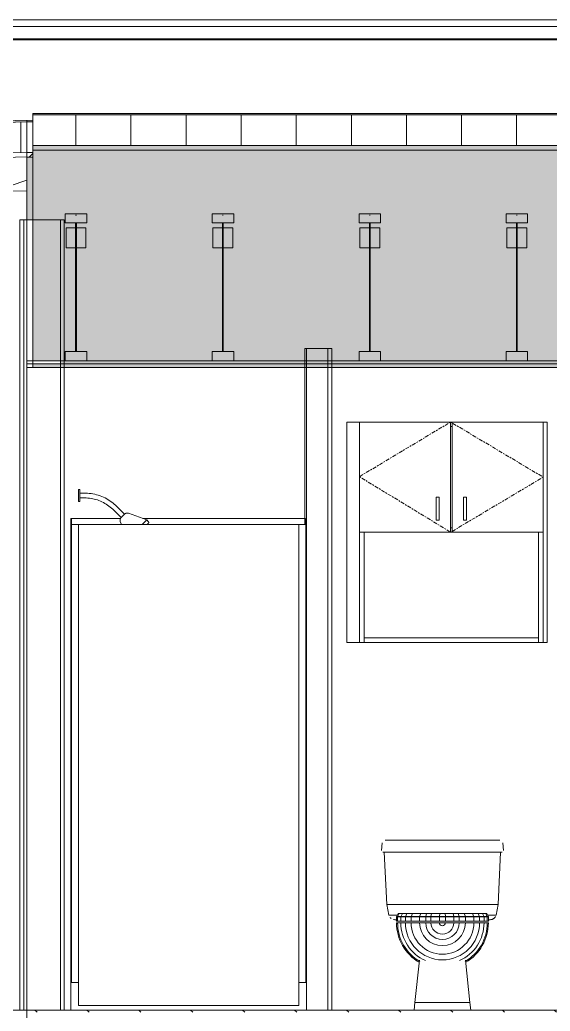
# Model space of a CAD drawing. Header units: inches. Extents: x -4168 to 1483, y -300 to 637.
# Drawn here: x -3409.8 to -3323.2, y 267.8 to 429.7 of the extents above; entities that cross this region are included whole.
import ezdxf

# ---------------------------------------------------------------- set-up
doc = ezdxf.new("R2010")
doc.units = ezdxf.units.IN
doc.header["$MEASUREMENT"] = 0
doc.linetypes.add('Center', pattern=[1.25, 0.25, -0.1875, 0.625, -0.1875])
doc.linetypes.add('Grid Line 1_2_', pattern=[0.875, 0.5, -0.125, 0.125, -0.125])
for name, color, linetype, lineweight in [('0-1', 7, 'Continuous', 5), ('0-2', 9, 'Continuous', 9), ('0-3', 55, 'Continuous', 9), ('A-FLOR-2', 8, 'Continuous', 5), ('A-FLOR-7', 192, 'Continuous', 9), ('A-FLOR-LEVL-1', 51, 'Grid Line 1_2_', 9), ('A-FLOR-MCUT-2', 51, 'Continuous', 9), ('A-FLOR-PATT-1', 45, 'Continuous', 9), ('A-ROOF-1', 252, 'Continuous', 13), ('A-ROOF-2', 251, 'Continuous', 5), ('A-ROOF-3', 132, 'Continuous', 9), ('A-ROOF-PATT-1', 45, 'Continuous', 9), ('A-WALL-1', 253, 'Continuous', 9), ('A-WALL-2', 53, 'Continuous', 13), ('A-WALL-3', 9, 'Continuous', 9), ('A-WALL-4', 250, 'Continuous', 13), ('A-WALL-6', 55, 'Continuous', 9), ('I-WALL-3', 7, 'Continuous', 9), ('P-SANR-FIXT-1', 9, 'Continuous', 9), ('Q-CASE-1', 253, 'Continuous', 9), ('Q-CASE-2', 9, 'Continuous', 9), ('Q-CASE-3', 253, 'Center', 9), ('S-BEAM-2', 7, 'Continuous', 9), ('S-BEAM-4', 55, 'Continuous', 9)]:
    doc.layers.add(name, color=color, linetype=linetype, lineweight=lineweight)
pattern_1 = [(0, (-3769.654, 146.633), (0, 9), []), (90, (-3769.654, 146.633), (-9, 6e-16), [])]
pattern_2 = [(0, (-3769.654, 146.633), (0, 4.798), []), (315, (-3769.654, 146.633), (4.7984266, 0), [6.786, -6.786]), (45, (-3769.654, 146.633), (4.7984266, 0), [6.786, -6.786])]
pattern_3 = [(161.57, (-3769.174, 147.113), (-3.8399538, -1.54e-05), [0, -27.322, 3.034, 0]), (18.43, (-3770.134, 147.113), (-3.8399538, 1.54e-05), [0, -27.322, 3.034, 0]), (108.43, (-3769.174, 147.113), (1.919622, -9.6005246), [9.106, -21.25]), (71.57, (-3770.134, 147.113), (1.919622, 9.6005246), [9.106, -21.25])]

# ---------------------------------------------------------------- blocks, each defined once
blk = doc.blocks.new('Toilet-Domestic-3D - Toilet-Domestic-3D-V27-BUILDING SECTION - NORTH_SOUTH THRU PARKING RAMP - LOOKING WEST')
at = {"layer": 'P-SANR-FIXT-1'}
for p, q in [((-2861.03, 295.29), (-2861.14, 294.02)), ((-2860.17, 295.75), (-2859.66, 295.75)), ((-2860.17, 295.75), (-2859.66, 295.75)), ((-2858.62, 295.75), (-2857.91, 295.75)), ((-2858.62, 295.75), (-2857.91, 295.75)), ((-2844.92, 295.75), (-2857.42, 295.75)), ((-2844.92, 295.75), (-2842.67, 295.75)), ((-2844.92, 295.75), (-2842.67, 295.75)), ((-2841.19, 294.02), (-2841.3, 295.29)), ((-2860.67, 293.75), (-2860.28, 285.25)), ((-2857.42, 293.75), (-2844.92, 293.75)), ((-2842.05, 285.25), (-2841.67, 293.75)), ((-2860.28, 285.25), (-2859.92, 283.49)), ((-2860.28, 285.25), (-2857.42, 285.25)), ((-2857.42, 285.25), (-2844.92, 285.25)), ((-2844.92, 285.25), (-2842.05, 285.25)), ((-2842.41, 283.49), (-2842.05, 285.25)), ((-2859.92, 283.49), (-2858.56, 283.49)), ((-2858.42, 283.75), (-2858.67, 283.24)), ((-2858.67, 283.25), (-2858.49, 283.25)), ((-2858.67, 283.25), (-2858.67, 282.5)), ((-2858.49, 283.24), (-2858.67, 283.24)), ((-2858.25, 283.75), (-2858.49, 283.24)), ((-2858.49, 283.25), (-2857.96, 283.25)), ((-2858.49, 283.25), (-2858.49, 282.5)), ((-2857.96, 283.24), (-2858.49, 283.24)), ((-2858.42, 283.75), (-2858.25, 283.75)), ((-2858.25, 283.75), (-2857.72, 283.75)), ((-2857.72, 283.75), (-2857.96, 283.24)), ((-2857.23, 283.24), (-2857.96, 283.24)), ((-2857.96, 283.24), (-2857.96, 282.5)), ((-2857.95, 283.25), (-2857.23, 283.25)), ((-2857.72, 283.75), (-2857, 283.75)), ((-2857, 283.75), (-2857.23, 283.24)), ((-2857.23, 283.25), (-2856.29, 283.25)), ((-2857.23, 283.25), (-2857.23, 282.5)), ((-2856.29, 283.24), (-2857.23, 283.24)), ((-2857, 283.75), (-2856.08, 283.75)), ((-2856.08, 283.75), (-2856.29, 283.24)), ((-2856.29, 283.25), (-2854.91, 283.25)), ((-2854.91, 283.24), (-2856.29, 283.24)), ((-2856.29, 283.24), (-2856.29, 282.5)), ((-2856.08, 283.75), (-2854.71, 283.75)), ((-2854.71, 283.75), (-2854.91, 283.25)), ((-2854.91, 283.25), (-2853.91, 283.25)), ((-2854.91, 283.25), (-2854.91, 282.5)), ((-2853.91, 283.24), (-2854.91, 283.24)), ((-2854.71, 283.75), (-2853.75, 283.75)), ((-2853.75, 283.75), (-2853.91, 283.25)), ((-2853.91, 283.25), (-2853.04, 283.25)), ((-2853.91, 283.25), (-2853.91, 282.5)), ((-2853.04, 283.24), (-2853.91, 283.24)), ((-2853.75, 283.75), (-2852.94, 283.75)), ((-2852.94, 283.75), (-2853.04, 283.25)), ((-2853.04, 283.25), (-2851.67, 283.25)), ((-2853.04, 283.25), (-2853.04, 282.5)), ((-2851.67, 283.24), (-2853.04, 283.24)), ((-2852.94, 283.75), (-2851.62, 283.75)), ((-2851.62, 283.75), (-2851.67, 283.25)), ((-2851.67, 283.25), (-2850.67, 283.25)), ((-2850.67, 283.24), (-2851.67, 283.24)), ((-2851.67, 283.24), (-2851.67, 282.5)), ((-2851.62, 283.75), (-2850.71, 283.75)), ((-2850.71, 283.75), (-2849.4, 283.75)), ((-2850.71, 283.75), (-2850.67, 283.25)), ((-2850.67, 283.25), (-2849.29, 283.25)), ((-2850.67, 283.25), (-2850.67, 282.5)), ((-2849.29, 283.24), (-2850.67, 283.24)), ((-2849.4, 283.75), (-2848.58, 283.75)), ((-2849.4, 283.75), (-2849.29, 283.25)), ((-2849.29, 283.25), (-2848.43, 283.25)), ((-2848.43, 283.24), (-2849.29, 283.24)), ((-2849.29, 283.24), (-2849.29, 282.5)), ((-2848.58, 283.75), (-2847.62, 283.75)), ((-2848.58, 283.75), (-2848.43, 283.25)), ((-2848.43, 283.25), (-2847.43, 283.25)), ((-2848.43, 283.25), (-2848.43, 282.5)), ((-2847.43, 283.24), (-2848.43, 283.24)), ((-2847.62, 283.75), (-2846.26, 283.75)), ((-2847.62, 283.75), (-2847.43, 283.25)), ((-2847.43, 283.25), (-2846.04, 283.25)), ((-2846.04, 283.24), (-2847.43, 283.24)), ((-2847.43, 283.24), (-2847.43, 282.5)), ((-2846.26, 283.75), (-2845.34, 283.75)), ((-2846.26, 283.75), (-2846.04, 283.24)), ((-2846.04, 283.25), (-2845.11, 283.25)), ((-2845.11, 283.24), (-2846.04, 283.24)), ((-2846.04, 283.24), (-2846.04, 282.5)), ((-2845.34, 283.75), (-2844.62, 283.75)), ((-2845.34, 283.75), (-2845.11, 283.24)), ((-2845.11, 283.25), (-2844.38, 283.25)), ((-2845.11, 283.25), (-2845.11, 282.5)), ((-2844.38, 283.24), (-2845.11, 283.24)), ((-2844.62, 283.75), (-2844.09, 283.75)), ((-2844.62, 283.75), (-2844.38, 283.24)), ((-2844.38, 283.25), (-2843.84, 283.25)), ((-2844.38, 283.25), (-2844.38, 282.5)), ((-2843.84, 283.24), (-2844.38, 283.24)), ((-2844.09, 283.75), (-2843.92, 283.75)), ((-2844.09, 283.75), (-2843.84, 283.24)), ((-2843.92, 283.75), (-2843.67, 283.24)), ((-2843.84, 283.25), (-2843.67, 283.25)), ((-2843.67, 283.24), (-2843.84, 283.24)), ((-2843.84, 283.24), (-2843.84, 282.5)), ((-2843.77, 283.49), (-2842.41, 283.49)), ((-2843.67, 283.25), (-2843.67, 282.5)), ((-2858.49, 282.5), (-2858.67, 282.5)), ((-2858.67, 282.25), (-2858.49, 282.25)), ((-2857.96, 282.5), (-2858.49, 282.5)), ((-2858.49, 282.25), (-2857.96, 282.25)), ((-2857.23, 282.5), (-2857.96, 282.5)), ((-2857.96, 282.25), (-2857.23, 282.25)), ((-2856.29, 282.5), (-2857.23, 282.5)), ((-2857.23, 282.25), (-2856.29, 282.25)), ((-2854.91, 282.5), (-2856.29, 282.5)), ((-2856.29, 282.25), (-2854.91, 282.25)), ((-2853.91, 282.5), (-2854.91, 282.5)), ((-2854.91, 282.25), (-2853.91, 282.25)), ((-2853.04, 282.5), (-2853.91, 282.5)), ((-2853.91, 282.25), (-2853.04, 282.25)), ((-2851.67, 282.5), (-2853.04, 282.5)), ((-2853.04, 282.25), (-2851.67, 282.25)), ((-2850.67, 282.5), (-2851.67, 282.5)), ((-2851.67, 282.25), (-2851.17, 282.25)), ((-2851.17, 282.25), (-2850.67, 282.25)), ((-2849.29, 282.5), (-2850.67, 282.5)), ((-2850.67, 282.25), (-2849.29, 282.25)), ((-2848.43, 282.5), (-2849.29, 282.5)), ((-2849.29, 282.25), (-2848.43, 282.25)), ((-2847.43, 282.5), (-2848.43, 282.5)), ((-2848.43, 282.25), (-2847.43, 282.25)), ((-2846.04, 282.5), (-2847.43, 282.5)), ((-2847.43, 282.25), (-2846.04, 282.25)), ((-2845.11, 282.5), (-2846.04, 282.5)), ((-2846.04, 282.25), (-2845.11, 282.25)), ((-2844.38, 282.5), (-2845.11, 282.5)), ((-2845.11, 282.25), (-2844.38, 282.25)), ((-2843.84, 282.5), (-2844.38, 282.5)), ((-2844.38, 282.25), (-2843.84, 282.25)), ((-2843.67, 282.5), (-2843.84, 282.5)), ((-2843.84, 282.25), (-2843.67, 282.25)), ((-2854.92, 276.12), (-2855.67, 269.25)), ((-2846.67, 269.25), (-2847.42, 276.12)), ((-2855.67, 269.25), (-2855.8, 268)), ((-2855.45, 269.25), (-2855.67, 269.25)), ((-2855.67, 269.25), (-2855.45, 269.25)), ((-2854.81, 269.25), (-2855.45, 269.25)), ((-2855.45, 269.25), (-2851.17, 269.25)), ((-2853.81, 269.25), (-2854.81, 269.25)), ((-2852.56, 269.25), (-2853.81, 269.25)), ((-2851.17, 269.25), (-2852.56, 269.25)), ((-2849.78, 269.25), (-2851.17, 269.25)), ((-2851.17, 269.25), (-2849.78, 269.25)), ((-2848.52, 269.25), (-2849.78, 269.25)), ((-2849.78, 269.25), (-2848.52, 269.25)), ((-2847.53, 269.25), (-2848.52, 269.25)), ((-2848.52, 269.25), (-2847.53, 269.25)), ((-2846.89, 269.25), (-2847.53, 269.25)), ((-2847.53, 269.25), (-2846.89, 269.25)), ((-2846.67, 269.25), (-2846.89, 269.25)), ((-2846.89, 269.25), (-2846.67, 269.25)), ((-2846.53, 268), (-2846.67, 269.25))]:
    blk.add_line(p, q, dxfattribs=at)
at = {"layer": 'P-SANR-FIXT-1', "flags": 128}
for points in [[(-2857.42, 295.75), (-2857.54, 295.75), (-2857.67, 295.75), (-2857.79, 295.75), (-2857.91, 295.75), (-2858.04, 295.75), (-2858.16, 295.75), (-2858.28, 295.75), (-2858.4, 295.75), (-2858.52, 295.75), (-2858.63, 295.75), (-2858.75, 295.75), (-2858.86, 295.75), (-2858.97, 295.75), (-2859.07, 295.75), (-2859.18, 295.75), (-2859.28, 295.75), (-2859.38, 295.75), (-2859.47, 295.75), (-2859.56, 295.75), (-2859.65, 295.75), (-2859.74, 295.75), (-2859.82, 295.75), (-2859.9, 295.75), (-2859.97, 295.75), (-2860.04, 295.75), (-2860.11, 295.75), (-2860.17, 295.75), (-2860.22, 295.75), (-2860.28, 295.75), (-2860.32, 295.75), (-2860.37, 295.75), (-2860.4, 295.75), (-2860.44, 295.75), (-2860.47, 295.75), (-2860.49, 295.75), (-2860.51, 295.75), (-2860.52, 295.75), (-2860.53, 295.75), (-2860.53, 295.75), (-2860.53, 295.75)], [(-2841.8, 295.75), (-2841.8, 295.75), (-2841.81, 295.75), (-2841.82, 295.75), (-2841.84, 295.75), (-2841.86, 295.75), (-2841.89, 295.75), (-2841.92, 295.75), (-2841.96, 295.75), (-2842, 295.75), (-2842.05, 295.75), (-2842.1, 295.75), (-2842.15, 295.75), (-2842.21, 295.75), (-2842.28, 295.75), (-2842.35, 295.75), (-2842.42, 295.75), (-2842.49, 295.75), (-2842.57, 295.75), (-2842.66, 295.75), (-2842.75, 295.75), (-2842.84, 295.75), (-2842.93, 295.75), (-2843.03, 295.75), (-2843.13, 295.75), (-2843.23, 295.75), (-2843.34, 295.75), (-2843.45, 295.75), (-2843.56, 295.75), (-2843.67, 295.75), (-2843.79, 295.75), (-2843.91, 295.75), (-2844.02, 295.75), (-2844.14, 295.75), (-2844.27, 295.75), (-2844.39, 295.75), (-2844.51, 295.75), (-2844.63, 295.75), (-2844.76, 295.75), (-2844.88, 295.75), (-2844.92, 295.75)], [(-2860.89, 293.75), (-2860.89, 293.75), (-2860.88, 293.75), (-2860.87, 293.75), (-2860.85, 293.75), (-2860.83, 293.75), (-2860.79, 293.75), (-2860.76, 293.75), (-2860.72, 293.75), (-2860.67, 293.75), (-2860.62, 293.75), (-2860.56, 293.75), (-2860.5, 293.75), (-2860.44, 293.75), (-2860.36, 293.75), (-2860.29, 293.75), (-2860.21, 293.75), (-2860.12, 293.75), (-2860.03, 293.75), (-2859.94, 293.75), (-2859.84, 293.75), (-2859.74, 293.75), (-2859.63, 293.75), (-2859.52, 293.75), (-2859.41, 293.75), (-2859.3, 293.75), (-2859.18, 293.75), (-2859.06, 293.75), (-2858.93, 293.75), (-2858.81, 293.75), (-2858.68, 293.75), (-2858.55, 293.75), (-2858.41, 293.75), (-2858.28, 293.75), (-2858.15, 293.75), (-2858.01, 293.75), (-2857.87, 293.75), (-2857.73, 293.75), (-2857.59, 293.75), (-2857.46, 293.75), (-2857.42, 293.75)], [(-2844.92, 293.75), (-2844.78, 293.75), (-2844.64, 293.75), (-2844.5, 293.75), (-2844.36, 293.75), (-2844.23, 293.75), (-2844.09, 293.75), (-2843.96, 293.75), (-2843.82, 293.75), (-2843.69, 293.75), (-2843.56, 293.75), (-2843.44, 293.75), (-2843.31, 293.75), (-2843.19, 293.75), (-2843.07, 293.75), (-2842.95, 293.75), (-2842.84, 293.75), (-2842.73, 293.75), (-2842.62, 293.75), (-2842.52, 293.75), (-2842.42, 293.75), (-2842.33, 293.75), (-2842.24, 293.75), (-2842.15, 293.75), (-2842.07, 293.75), (-2841.99, 293.75), (-2841.92, 293.75), (-2841.85, 293.75), (-2841.79, 293.75), (-2841.73, 293.75), (-2841.68, 293.75), (-2841.63, 293.75), (-2841.59, 293.75), (-2841.55, 293.75), (-2841.52, 293.75), (-2841.49, 293.75), (-2841.47, 293.75), (-2841.45, 293.75), (-2841.44, 293.75), (-2841.44, 293.75), (-2841.44, 293.75)], [(-2858.96, 282.75), (-2858.95, 282.75), (-2858.95, 282.75), (-2858.94, 282.75), (-2858.94, 282.75), (-2858.92, 282.75), (-2858.91, 282.75), (-2858.9, 282.75), (-2858.88, 282.75), (-2858.86, 282.75), (-2858.83, 282.75), (-2858.81, 282.75), (-2858.78, 282.75), (-2858.75, 282.75), (-2858.72, 282.75), (-2858.69, 282.75)], [(-2843.66, 282.75), (-2843.62, 282.75), (-2843.59, 282.75), (-2843.56, 282.75), (-2843.53, 282.75), (-2843.51, 282.75), (-2843.48, 282.75), (-2843.46, 282.75), (-2843.44, 282.75), (-2843.43, 282.75), (-2843.41, 282.75), (-2843.4, 282.75), (-2843.39, 282.75), (-2843.39, 282.75), (-2843.38, 282.75), (-2843.38, 282.75), (-2843.38, 282.75)]]:
    blk.add_lwpolyline(points, dxfattribs=at)
at = {"layer": 'P-SANR-FIXT-1'}
for radius, start, end in [(7.5, 180, 239.5183), (7.33, 180, 239.6408), (6.79, 180, 245.7328), (6.06, 180, 360), (5.13, 180, 360), (3.74, 180, 360), (2.74, 180, 360), (1.87, 180, 360), (0.5, 180, 0), (6.79, 294.2672, 360), (7.33, 300.3592, 360), (7.5, 300.4817, 360)]:
    blk.add_arc((-2851.17, 282.25), radius, start, end, dxfattribs=at)
blk.add_open_spline([(-2843.38, 282.75), (-2843.31, 282.75), (-2843.2, 282.76), (-2843.06, 282.8), (-2842.96, 282.84), (-2842.86, 282.89), (-2842.77, 282.96), (-2842.69, 283.03), (-2842.61, 283.11), (-2842.55, 283.19), (-2842.51, 283.25), (-2842.5, 283.28)], degree=3, knots=[0, 0, 0, 0, 0.1666667, 0.25, 0.3333333, 0.4166667, 0.5, 0.5833333, 0.6666667, 0.75, 0.8247452, 0.8247452, 0.8247452, 0.8247452], dxfattribs=at)
for points in [[(-2859.72, 283.11), (-2859.7, 283.08), (-2859.65, 283.03), (-2859.59, 282.98), (-2859.56, 282.96)], [(-2859.18, 282.77), (-2859.11, 282.76), (-2859.03, 282.75), (-2858.96, 282.75)]]:
    blk.add_open_spline(points, degree=3, dxfattribs=at)
blk = doc.blocks.new('300 Series Wall Hung Cabinet_326 - 30_-2909952-BUILDING SECTION - NORTH_SOUTH THRU PARKING RAMP - LOOKING WEST')
at = {"layer": 'Q-CASE-1'}
for p, q in [((-2864.72, 232), (-2864.72, 214)), ((-2849.84, 232), (-2864.72, 232)), ((-2849.84, 214), (-2849.84, 232)), ((-2849.84, 232), (-2849.59, 232)), ((-2849.59, 232), (-2849.59, 214)), ((-2834.72, 232), (-2849.59, 232)), ((-2834.72, 214), (-2834.72, 232)), ((-2849.59, 231.25), (-2849.84, 231.25)), ((-2864.72, 214), (-2849.84, 214)), ((-2864.72, 196), (-2864.72, 214)), ((-2863.97, 214), (-2863.97, 196)), ((-2849.84, 214.75), (-2849.59, 214.75)), ((-2849.59, 214), (-2849.84, 214)), ((-2849.59, 214), (-2834.72, 214)), ((-2835.47, 196), (-2835.47, 214)), ((-2834.72, 214), (-2834.72, 196)), ((-2864.72, 196), (-2863.97, 196)), ((-2863.97, 196.75), (-2835.47, 196.75)), ((-2863.97, 196.75), (-2863.97, 196)), ((-2835.47, 196), (-2863.97, 196)), ((-2835.47, 196), (-2835.47, 196.75)), ((-2835.47, 196), (-2834.72, 196))]:
    blk.add_line(p, q, dxfattribs=at)
at = {"layer": 'Q-CASE-2'}
for p, q in [((-2852.22, 219.75), (-2851.73, 219.75)), ((-2852.22, 216), (-2852.22, 219.75)), ((-2851.73, 219.75), (-2851.73, 216)), ((-2847.72, 219.75), (-2847.23, 219.75)), ((-2847.72, 216), (-2847.72, 219.75)), ((-2847.23, 219.75), (-2847.23, 216)), ((-2852.22, 216), (-2851.73, 216)), ((-2847.72, 216), (-2847.23, 216))]:
    blk.add_line(p, q, dxfattribs=at)
at = {"layer": 'Q-CASE-3'}
for p, q in [((-2849.84, 232), (-2864.72, 223.08)), ((-2849.84, 232), (-2834.72, 223)), ((-2864.72, 223.08), (-2849.84, 214)), ((-2834.72, 223), (-2849.84, 214))]:
    blk.add_line(p, q, dxfattribs=at)
blk = doc.blocks.new('The Shower - The Shower-V32-BUILDING SECTION - NORTH_SOUTH THRU PARKING RAMP - LOOKING WEST')
at = {"layer": 'P-SANR-FIXT-1'}
for p, q in [((-3401.49, 216.25), (-3401.49, 136)), ((-3401.36, 216.25), (-3401.49, 216.25)), ((-3401.36, 140.5), (-3401.36, 216.25)), ((-3401.36, 216.25), (-3393.3, 216.25)), ((-3389.73, 216.25), (-3363.24, 216.25)), ((-3362.99, 216.25), (-3363.11, 216.25)), ((-3363.11, 216.25), (-3363.11, 140.5)), ((-3362.99, 216.25), (-3362.99, 136)), ((-3401.36, 215.25), (-3400.24, 215.25)), ((-3401.36, 140.5), (-3401.36, 215.25)), ((-3400.24, 215.25), (-3400.24, 136.75)), ((-3364.24, 215.25), (-3400.24, 215.25)), ((-3400.24, 215.25), (-3400.24, 140.5)), ((-3364.24, 136.75), (-3364.24, 215.25)), ((-3364.24, 215.25), (-3363.11, 215.25)), ((-3364.24, 215.25), (-3364.24, 140.5)), ((-3363.11, 215.25), (-3363.11, 140.5)), ((-3400.24, 140.5), (-3401.36, 140.5)), ((-3401.36, 140.5), (-3400.24, 140.5)), ((-3400.24, 136.75), (-3400.24, 140.5)), ((-3363.11, 140.5), (-3364.24, 140.5)), ((-3364.24, 140.5), (-3363.11, 140.5)), ((-3364.24, 140.5), (-3364.24, 136.75)), ((-3362.99, 136), (-3401.49, 136)), ((-3400.24, 136.75), (-3364.24, 136.75)), ((-3364.24, 136.75), (-3400.24, 136.75))]:
    blk.add_line(p, q, dxfattribs=at)
blk = doc.blocks.new('Shower Head - Shower Head-V31-BUILDING SECTION - NORTH_SOUTH THRU PARKING RAMP - LOOKING WEST')
at = {"layer": 'P-SANR-FIXT-1'}
for p, q in [((-2910.38, 220.98), (-2910.64, 220.98)), ((-2910.64, 220), (-2910.64, 220.98)), ((-2910.38, 220.98), (-2910.38, 220)), ((-2909.63, 220.39), (-2910.38, 220.39)), ((-2910.64, 219.02), (-2910.64, 220)), ((-2910.64, 219.02), (-2910.38, 219.02)), ((-2910.38, 220), (-2910.38, 219.02)), ((-2910.38, 219.61), (-2909.63, 219.61)), ((-2904.9, 217.65), (-2903.65, 216.39)), ((-2903.09, 216.95), (-2904.35, 218.2)), ((-2903.09, 216.95), (-2903.65, 216.39)), ((-2899.48, 216.02), (-2902.46, 217.1)), ((-2903.8, 215.76), (-2903.61, 215.25)), ((-2900.24, 215.26), (-2899.48, 216.02)), ((-2899.21, 215.74), (-2899.48, 216.02)), ((-2899.32, 215.35), (-2899.27, 215.39)), ((-2899.27, 215.39), (-2899.32, 215.35))]:
    blk.add_line(p, q, dxfattribs=at)
at = {"layer": 'P-SANR-FIXT-1', "flags": 128}
for points in [[(-2904.35, 218.2), (-2904.56, 218.41), (-2904.78, 218.61), (-2905.02, 218.8), (-2905.26, 218.98), (-2905.5, 219.15), (-2905.75, 219.31), (-2906.01, 219.46), (-2906.28, 219.6), (-2906.55, 219.73), (-2906.82, 219.85), (-2907.1, 219.95), (-2907.39, 220.05), (-2907.67, 220.13), (-2907.96, 220.2), (-2908.26, 220.27), (-2908.55, 220.31), (-2908.85, 220.35), (-2909.15, 220.38), (-2909.44, 220.39), (-2909.63, 220.39)], [(-2909.63, 219.61), (-2909.37, 219.6), (-2909.1, 219.58), (-2908.83, 219.56), (-2908.57, 219.52), (-2908.3, 219.47), (-2908.04, 219.41), (-2907.78, 219.35), (-2907.53, 219.27), (-2907.28, 219.18), (-2907.03, 219.08), (-2906.78, 218.97), (-2906.54, 218.85), (-2906.31, 218.72), (-2906.08, 218.58), (-2905.86, 218.44), (-2905.64, 218.28), (-2905.43, 218.12), (-2905.22, 217.95), (-2905.02, 217.76), (-2904.9, 217.65)], [(-2903.08, 216.96), (-2903.08, 216.96), (-2903.08, 216.96), (-2903.08, 216.96), (-2903.08, 216.96), (-2903.09, 216.96), (-2903.09, 216.95), (-2903.09, 216.95), (-2903.09, 216.95), (-2903.1, 216.94), (-2903.1, 216.94), (-2903.11, 216.93), (-2903.11, 216.93), (-2903.12, 216.92), (-2903.12, 216.92), (-2903.13, 216.91), (-2903.14, 216.9), (-2903.14, 216.9), (-2903.15, 216.89), (-2903.16, 216.88), (-2903.17, 216.87), (-2903.18, 216.87), (-2903.19, 216.86), (-2903.19, 216.85), (-2903.2, 216.84), (-2903.21, 216.83), (-2903.22, 216.82), (-2903.23, 216.81), (-2903.24, 216.8), (-2903.25, 216.79), (-2903.27, 216.78), (-2903.28, 216.77), (-2903.29, 216.75), (-2903.3, 216.74), (-2903.31, 216.73), (-2903.32, 216.72), (-2903.33, 216.71), (-2903.34, 216.7), (-2903.36, 216.69), (-2903.37, 216.67), (-2903.38, 216.66), (-2903.39, 216.65), (-2903.4, 216.64), (-2903.41, 216.63), (-2903.43, 216.62), (-2903.44, 216.61), (-2903.45, 216.59), (-2903.46, 216.58), (-2903.47, 216.57), (-2903.48, 216.56), (-2903.49, 216.55), (-2903.5, 216.54), (-2903.51, 216.53), (-2903.52, 216.52), (-2903.53, 216.51), (-2903.54, 216.5), (-2903.55, 216.49), (-2903.56, 216.48), (-2903.57, 216.47), (-2903.58, 216.47), (-2903.59, 216.46), (-2903.59, 216.45), (-2903.6, 216.44), (-2903.61, 216.44), (-2903.61, 216.43), (-2903.62, 216.42), (-2903.63, 216.42), (-2903.63, 216.41), (-2903.64, 216.41), (-2903.64, 216.4), (-2903.64, 216.4), (-2903.65, 216.39), (-2903.65, 216.39), (-2903.65, 216.39), (-2903.66, 216.39), (-2903.66, 216.38), (-2903.66, 216.38), (-2903.66, 216.38), (-2903.66, 216.38), (-2903.66, 216.38)], [(-2903.32, 216.73), (-2903.3, 216.74), (-2903.29, 216.75), (-2903.28, 216.76), (-2903.27, 216.77), (-2903.26, 216.78), (-2903.25, 216.79), (-2903.24, 216.8), (-2903.23, 216.81), (-2903.22, 216.82), (-2903.21, 216.83), (-2903.2, 216.84), (-2903.19, 216.85), (-2903.18, 216.86), (-2903.17, 216.87), (-2903.16, 216.88), (-2903.16, 216.89), (-2903.15, 216.89), (-2903.14, 216.9), (-2903.13, 216.91), (-2903.13, 216.91), (-2903.12, 216.92), (-2903.12, 216.93), (-2903.11, 216.93), (-2903.11, 216.94), (-2903.1, 216.94), (-2903.1, 216.95), (-2903.09, 216.95), (-2903.09, 216.95), (-2903.09, 216.96), (-2903.08, 216.96), (-2903.08, 216.96), (-2903.08, 216.96), (-2903.08, 216.96), (-2903.08, 216.96), (-2903.08, 216.96)], [(-2903.08, 216.96), (-2903.06, 216.98), (-2903.05, 216.99), (-2903.03, 217.01), (-2903.01, 217.02), (-2902.99, 217.04), (-2902.97, 217.05), (-2902.95, 217.06), (-2902.93, 217.07), (-2902.91, 217.08), (-2902.88, 217.09), (-2902.86, 217.1), (-2902.84, 217.11), (-2902.82, 217.11), (-2902.79, 217.12), (-2902.77, 217.13), (-2902.75, 217.13), (-2902.72, 217.13), (-2902.7, 217.13), (-2902.68, 217.14), (-2902.65, 217.14), (-2902.63, 217.13), (-2902.61, 217.13), (-2902.58, 217.13), (-2902.56, 217.13), (-2902.54, 217.12), (-2902.51, 217.12), (-2902.49, 217.11), (-2902.47, 217.1), (-2902.46, 217.1)], [(-2903.8, 215.76), (-2903.81, 215.78), (-2903.81, 215.81), (-2903.82, 215.83), (-2903.82, 215.85), (-2903.83, 215.88), (-2903.83, 215.9), (-2903.83, 215.92), (-2903.83, 215.95), (-2903.83, 215.97), (-2903.83, 215.99), (-2903.83, 216.02), (-2903.83, 216.04), (-2903.83, 216.06), (-2903.82, 216.09), (-2903.82, 216.11), (-2903.81, 216.13), (-2903.8, 216.16), (-2903.79, 216.18), (-2903.79, 216.2), (-2903.78, 216.22), (-2903.76, 216.24), (-2903.75, 216.26), (-2903.74, 216.28), (-2903.73, 216.3), (-2903.71, 216.32), (-2903.7, 216.34), (-2903.68, 216.36), (-2903.67, 216.37), (-2903.66, 216.38)], [(-2903.66, 216.38), (-2903.66, 216.38), (-2903.66, 216.38), (-2903.66, 216.38), (-2903.66, 216.38), (-2903.66, 216.39), (-2903.65, 216.39), (-2903.65, 216.39), (-2903.65, 216.4), (-2903.64, 216.4), (-2903.64, 216.4), (-2903.63, 216.41), (-2903.63, 216.41), (-2903.62, 216.42), (-2903.62, 216.43), (-2903.61, 216.43), (-2903.6, 216.44), (-2903.6, 216.45), (-2903.59, 216.45), (-2903.58, 216.46), (-2903.57, 216.47), (-2903.56, 216.48), (-2903.56, 216.49), (-2903.55, 216.5), (-2903.54, 216.5), (-2903.53, 216.51), (-2903.52, 216.52), (-2903.51, 216.53), (-2903.5, 216.54), (-2903.49, 216.56), (-2903.48, 216.57), (-2903.47, 216.58), (-2903.45, 216.59), (-2903.44, 216.6), (-2903.43, 216.61)], [(-2899.42, 215.25), (-2899.39, 215.28), (-2899.36, 215.31), (-2899.34, 215.33), (-2899.31, 215.35), (-2899.29, 215.37), (-2899.27, 215.39), (-2899.26, 215.41), (-2899.24, 215.42), (-2899.23, 215.44), (-2899.22, 215.44), (-2899.21, 215.45), (-2899.21, 215.46), (-2899.21, 215.46), (-2899.21, 215.46)], [(-2899.21, 215.46), (-2899.21, 215.46), (-2899.21, 215.46), (-2899.22, 215.45), (-2899.22, 215.44), (-2899.24, 215.43), (-2899.25, 215.42), (-2899.26, 215.4), (-2899.28, 215.38), (-2899.3, 215.37), (-2899.32, 215.34)], [(-2899.21, 215.74), (-2899.2, 215.73), (-2899.2, 215.73), (-2899.19, 215.72), (-2899.19, 215.71), (-2899.18, 215.71), (-2899.18, 215.7), (-2899.17, 215.69), (-2899.17, 215.69), (-2899.17, 215.68), (-2899.16, 215.67), (-2899.16, 215.67), (-2899.16, 215.66), (-2899.16, 215.65), (-2899.15, 215.64), (-2899.15, 215.64), (-2899.15, 215.63), (-2899.15, 215.62), (-2899.15, 215.61), (-2899.15, 215.6), (-2899.15, 215.6), (-2899.15, 215.59), (-2899.15, 215.58), (-2899.15, 215.57), (-2899.15, 215.56), (-2899.15, 215.56), (-2899.15, 215.55), (-2899.16, 215.54), (-2899.16, 215.53), (-2899.16, 215.53), (-2899.17, 215.52), (-2899.17, 215.51), (-2899.17, 215.51), (-2899.18, 215.5), (-2899.18, 215.49), (-2899.18, 215.49), (-2899.19, 215.48), (-2899.19, 215.47), (-2899.2, 215.47), (-2899.2, 215.46), (-2899.21, 215.46)]]:
    blk.add_lwpolyline(points, dxfattribs=at)
blk = doc.blocks.new('CTR - 1st Phase - Unit Layouts_rvt-1-BUILDING SECTION - NORTH_SOUTH THRU PARKING RAMP - LOOKING WEST')
at = {"layer": 'A-WALL-1'}
for p, q in [((-3363.24, 376), (-3363.24, 347.25)), ((-3358.86, 376), (-3363.24, 376)), ((-3358.86, 268), (-3358.86, 376)), ((-3362.99, 268), (-3358.86, 268))]:
    blk.add_line(p, q, dxfattribs=at)
at = {"layer": 'A-WALL-2'}
for p, q in [((-3362.99, 376), (-3362.99, 348.25)), ((-3359.49, 376), (-3359.49, 268))]:
    blk.add_line(p, q, dxfattribs=at)
at = {"layer": 'A-WALL-3'}
for p, q in [((-3354.32, 364), (-3356.4, 364)), ((-3356.4, 364), (-3356.4, 328)), ((-3323.67, 364), (-3324.32, 364)), ((-3323.67, 328), (-3323.67, 364)), ((-3356.4, 328), (-3354.32, 328)), ((-3324.32, 328), (-3323.67, 328))]:
    blk.add_line(p, q, dxfattribs=at)
at = {"layer": '0-2'}
for name, p in [('300 Series Wall Hung Cabinet_326 - 30_-2909952-BUILDING SECTION - NORTH_SOUTH THRU PARKING RAMP - LOOKING WEST', (-489.6, 132)), ('Shower Head - Shower Head-V31-BUILDING SECTION - NORTH_SOUTH THRU PARKING RAMP - LOOKING WEST', (-489.6, 132)), ('The Shower - The Shower-V32-BUILDING SECTION - NORTH_SOUTH THRU PARKING RAMP - LOOKING WEST', (0, 132)), ('Toilet-Domestic-3D - Toilet-Domestic-3D-V27-BUILDING SECTION - NORTH_SOUTH THRU PARKING RAMP - LOOKING WEST', (-489.6, 0))]:
    blk.add_blockref(name, p, dxfattribs=at)
blk = doc.blocks.new('CTR - 1st Phase - Common Walls_rvt-1-BUILDING SECTION - NORTH_SOUTH THRU PARKING RAMP - LOOKING WEST')
at = {"layer": 'A-WALL-4'}
for p, q in [((-3409.17, 268), (-3409.17, 397)), ((-3408.67, 268), (-3408.67, 397)), ((-3403.17, 268), (-3403.17, 397))]:
    blk.add_line(p, q, dxfattribs=at)
at = {"layer": 'I-WALL-3'}
for p, q in [((-3402.55, 397), (-3409.8, 397)), ((-3409.8, 397), (-3409.8, 268)), ((-3402.55, 268), (-3402.55, 397)), ((-3409.8, 268), (-3402.55, 268))]:
    blk.add_line(p, q, dxfattribs=at)
blk = doc.blocks.new('TRUSS - 24_-2435176-BUILDING SECTION - NORTH_SOUTH THRU PARKING RAMP - LOOKING WEST')
at = {"layer": 'S-BEAM-2'}
for p, q in [((-2519.67, 134), (-2519.67, 132.5)), ((-2516.17, 134), (-2519.67, 134)), ((-2516.17, 132.5), (-2516.17, 134)), ((-2519.67, 132.5), (-2516.17, 132.5)), ((-2516.3, 131.68), (-2519.55, 131.68)), ((-2519.55, 131.68), (-2519.55, 128.43)), ((-2516.3, 128.43), (-2516.3, 131.68)), ((-2519.55, 128.43), (-2516.3, 128.43)), ((-2519.67, 111.5), (-2519.67, 110)), ((-2516.17, 111.5), (-2519.67, 111.5)), ((-2516.17, 110), (-2516.17, 111.5)), ((-2519.67, 110), (-2516.17, 110))]:
    blk.add_line(p, q, dxfattribs=at)
at = {"layer": 'S-BEAM-4'}
for p, q in [((-2517.86, 133.75), (-2517.99, 133.75)), ((-2517.99, 132.5), (-2517.99, 111.5)), ((-2517.86, 111.5), (-2517.86, 132.5))]:
    blk.add_line(p, q, dxfattribs=at)
blk = doc.blocks.new('LVL-Laminated Veneer Lumber - 4X6 S_ PINE - NO_ 1-2262216-BUILDING SECTION - NORTH_SOUTH THRU PARKING RAMP - LOOKING WEST')
at = {"layer": 'S-BEAM-4'}
h = blk.add_hatch(dxfattribs=at)
h.set_pattern_fill('FP_19', color=256, style=0, pattern_type=2)
h.set_pattern_definition([(216.87, (-3763.257, 162.627), (47.980943, 31.987086), [7.997, -71.971]), (206.565, (-3753.661, 157.829), (-15.99371, -15.99413), [17.881, -17.881]), (198.435, (-3753.661, 149.832), (-31.98674, -15.99388), [10.115, -40.461])])
h.paths.add_polyline_path([(-3481.06, 400.25), (-3408.67, 401.76), (-3408.67, 407.26), (-3481.17, 405.75), (-3481.13, 403.88)], flags=0)
for q in [(-3481.17, 405.75), (-3408.67, 401.76)]:
    blk.add_line((-3481.06, 400.25), q, dxfattribs=at)
blk = doc.blocks.new('CTR - 1st Phase - Structure_rvt-1-BUILDING SECTION - NORTH_SOUTH THRU PARKING RAMP - LOOKING WEST')
at = {"layer": '0-3'}
for name, p in [('LVL-Laminated Veneer Lumber - 4X6 S_ PINE - NO_ 1-2262216-BUILDING SECTION - NORTH_SOUTH THRU PARKING RAMP - LOOKING WEST', (0, 0)), ('TRUSS - 24_-2435176-BUILDING SECTION - NORTH_SOUTH THRU PARKING RAMP - LOOKING WEST', (-882.7, 264)), ('TRUSS - 24_-2435176-BUILDING SECTION - NORTH_SOUTH THRU PARKING RAMP - LOOKING WEST', (-858.7, 264)), ('TRUSS - 24_-2435176-BUILDING SECTION - NORTH_SOUTH THRU PARKING RAMP - LOOKING WEST', (-834.7, 264)), ('TRUSS - 24_-2435176-BUILDING SECTION - NORTH_SOUTH THRU PARKING RAMP - LOOKING WEST', (-810.7, 264))]:
    blk.add_blockref(name, p, dxfattribs=at)
blk = doc.blocks.new('Basic Wall _ EXT - FIBER CEMENT - SMALL - ___-2145929-BUILDING SECTION - NORTH_SOUTH THRU PARKING RAMP - LOOKING WEST')
at = {"layer": 'A-WALL-6'}
for p, q in [((-2061.36, 429.66), (-3867.29, 429.66)), ((-2076.8, 428.6), (-3851.85, 428.6)), ((-3851.44, 426.42), (-2077.21, 426.42)), ((-2077.53, 426.57), (-3851.11, 426.57))]:
    blk.add_line(p, q, dxfattribs=at)

msp = doc.modelspace()

# ---------------------------------------------------------------- hatches: boundary and pattern name
at = {"layer": 'A-FLOR-2'}
msp.add_hatch(color=256, dxfattribs=at).paths.add_polyline_path([(-3481.1737, 411.504), (-3407.6737, 413.0353), (-3407.6737, 413.2853), (-3481.1737, 411.754), (-3481.1737, 411.5801)], flags=0)
at = {"layer": 'A-FLOR-PATT-1'}
h = msp.add_hatch(dxfattribs=at)
h.set_pattern_fill('FP_8', color=256, style=0, pattern_type=2)
h.set_pattern_definition(pattern_1)
h.paths.add_polyline_path([(-3481.1737, 406.5029), (-3407.6737, 408.0342), (-3407.6737, 413.0353), (-3481.1737, 411.504), (-3481.1737, 407.3148)], flags=0)
h = msp.add_hatch(dxfattribs=at)
h.set_pattern_fill('FP_4', color=256, style=0, pattern_type=2)
h.set_pattern_definition(pattern_2)
h.paths.add_polyline_path([(-3481.1737, 405.7528), (-3407.6737, 407.3148), (-3407.6737, 408.0342), (-3481.1737, 406.5029), (-3481.1737, 406.3883)], flags=0)
h = msp.add_hatch(dxfattribs=at)
h.set_pattern_fill('FP_2', color=256, style=0, pattern_type=2)
h.set_pattern_definition([(135, (-3769.654, 146.633), (-4.24264, -4.24264), [])])
h.paths.add_polyline_path([(-2920.7612, 267.625), (-2076.7987, 267.625), (-2076.7987, 268), (-3408.6737, 268), (-3408.6737, 267.625), (-2924.0475, 267.625)], flags=0)
h.paths.add_polyline_path([(-3855.8487, 267.625), (-3855.8175, 267.6271), (-3855.8487, 267.6271)], flags=0)
h.paths.add_polyline_path([(-3851.8487, 267.625), (-3479.2237, 267.625), (-3479.2237, 268), (-3851.8487, 268), (-3851.8487, 267.6311)], flags=0)
at = {"layer": 'A-ROOF-1'}
msp.add_hatch(color=256, dxfattribs=at).paths.add_polyline_path([(-2764.8353, 414.1376), (-2076.7987, 414.1376), (-2076.7987, 414.3877), (-3407.6737, 414.3877), (-3407.6737, 414.1376), (-2781.5944, 414.1376)], flags=0)
at = {"layer": 'A-ROOF-2'}
h = msp.add_hatch(color=256, dxfattribs=at)
h.paths.add_polyline_path([(-2717.7237, 373.5), (-2717.7237, 374), (-2914.1362, 374), (-2914.1362, 373.5), (-2718.9737, 373.5)], flags=0)
h.paths.add_polyline_path([(-3402.5487, 373.5), (-3207.6362, 373.5), (-3207.6362, 374), (-3403.1737, 373.9983), (-3403.1737, 373.5)], flags=0)
h.paths.add_polyline_path([(-2076.7987, 373.5), (-2076.1737, 373.5), (-2076.1737, 374), (-2510.9362, 374), (-2510.9362, 373.5), (-2094.4678, 373.5)], flags=0)
h.paths.add_polyline_path([(-3202.1362, 373.5), (-2919.6362, 373.5), (-2919.6362, 374), (-3202.1362, 374), (-3202.1362, 373.9228)], flags=0)
h.paths.add_polyline_path([(-2517.6372, 373.5), (-2516.4362, 373.5), (-2516.4362, 374), (-2712.2237, 374), (-2712.2237, 373.5), (-2521.827, 373.5)], flags=0)
at = {"layer": 'A-ROOF-PATT-1'}
h = msp.add_hatch(dxfattribs=at)
h.set_pattern_fill('FP_8', color=256, style=0, pattern_type=2)
h.set_pattern_definition(pattern_1)
h.paths.add_polyline_path([(-2748.0761, 409.1366), (-2076.1737, 409.1366), (-2076.1737, 414.1376), (-3407.6737, 414.1376), (-3407.6737, 409.1366), (-2764.8353, 409.1366)], flags=0)
h = msp.add_hatch(dxfattribs=at)
h.set_pattern_fill('FP_4', color=256, style=0, pattern_type=2)
h.set_pattern_definition(pattern_2)
h.paths.add_polyline_path([(-2714.5577, 408.3864), (-2076.1737, 408.3864), (-2076.1737, 409.1366), (-3407.6737, 409.1366), (-3407.6737, 408.3864), (-2731.3169, 408.3864)], flags=0)
h = msp.add_hatch(dxfattribs=at)
h.set_pattern_fill('FP_1', color=256, style=0, pattern_type=2)
h.set_pattern_definition(pattern_3)
h.paths.add_polyline_path([(-3407.6737, 374), (-2076.1737, 374), (-2076.1737, 408.3864), (-3407.6737, 408.3864), (-3407.6737, 383.387)], flags=0)
h = msp.add_hatch(dxfattribs=at)
h.set_pattern_fill('FP_1', color=256, style=0, pattern_type=2)
h.set_pattern_definition(pattern_3)
h.paths.add_polyline_path([(-3602.7946, 374), (-3481.1737, 374), (-3481.1737, 405.7528), (-3857.9737, 397.9987), (-3857.9737, 374), (-3669.8314, 374)], flags=0)
h.paths.add_polyline_path([(-3407.6737, 397), (-3407.6737, 407.2653), (-3408.6737, 407.2447), (-3408.6737, 397), (-3408.3656, 397)], flags=0)
h = msp.add_hatch(dxfattribs=at)
h.set_pattern_fill('FP_5', color=256, style=0, pattern_type=2)
h.set_pattern_definition([(0, (-3769.654, 146.633), (30.72, 7.68), [1.267, -21.773, 1.267, -21.773, -122.88]), (0, (-3769.654, 146.633), (30.72, 7.68), [-46.08, 1.267, -44.813, 1.267, -21.773, -53.76]), (0, (-3769.654, 146.633), (30.72, 7.68), [-115.2, 1.267, -14.093, 1.267, -37.133]), (120, (-3758.134, 150.473), (-22.011075, 22.7643), [1.267, -21.773, 1.267, -21.773, -122.88]), (120, (-3758.134, 150.473), (-22.011075, 22.7643), [-46.08, 1.267, -44.813, 1.267, -21.773, -53.76]), (120, (-3758.134, 150.473), (-22.011075, 22.7643), [-115.2, 1.267, -14.093, 1.267, -37.133]), (240, (-3754.294, 165.833), (-8.708925, -30.4443), [1.267, -21.773, 1.267, -21.773, -122.88]), (240, (-3754.294, 165.833), (-8.708925, -30.4443), [-46.08, 1.267, -44.813, 1.267, -21.773, -53.76]), (240, (-3754.294, 165.833), (-8.708925, -30.4443), [-115.2, 1.267, -14.093, 1.267, -37.133])])
h.paths.add_polyline_path([(-3075.0237, 372.875), (-2076.7987, 372.875), (-2076.7987, 373.5), (-3407.6737, 373.5), (-3407.6737, 372.875), (-3083.2598, 372.875)], flags=0)

# ---------------------------------------------------------------- linework, layer by layer
at = {"layer": 'A-FLOR-7'}
for p, q in [((-3407.6737, 413.2853), (-3486.6737, 411.6395)), ((-3486.6737, 405.6382), (-3407.6737, 407.284)), ((-3401.4862, 268), (-3490.9275, 268)), ((-3408.6737, 240.875), (-3408.6737, 268)), ((-3146.9862, 268), (-3362.9862, 268))]:
    msp.add_line(p, q, dxfattribs=at)
at = {"layer": 'A-FLOR-LEVL-1'}
msp.add_line((-4167.9645, 268), (-1830.091, 268), dxfattribs=at)
at = {"layer": 'A-FLOR-MCUT-2'}
for p, q in [((-3407.6737, 413.0353), (-3486.6737, 411.3894)), ((-3407.6737, 408.0342), (-3486.6737, 406.3883))]:
    msp.add_line(p, q, dxfattribs=at)
at = {"layer": 'A-ROOF-3'}
for p, q in [((-2076.7987, 414.3877), (-3407.6737, 414.3877)), ((-3407.6737, 414.3877), (-3407.6737, 372.875)), ((-3407.6737, 413.2666), (-3408.6737, 413.246)), ((-3408.6737, 413.246), (-3408.6737, 372.875)), ((-3407.6737, 413.0165), (-3408.6737, 412.9959)), ((-2076.1737, 414.1376), (-3407.6737, 414.1376)), ((-3407.6737, 372.875), (-3407.6737, 413.2666)), ((-3407.6737, 408.0154), (-3408.6737, 407.9949)), ((-2076.1737, 409.1366), (-3407.6737, 409.1366)), ((-2076.1737, 408.3864), (-3407.6737, 408.3864)), ((-3407.6737, 407.2653), (-3408.6737, 407.2447)), ((-3408.6737, 374), (-2076.1737, 374)), ((-3408.6737, 373.5), (-2076.1737, 373.5)), ((-3408.6737, 372.875), (-2076.7987, 372.875))]:
    msp.add_line(p, q, dxfattribs=at)

# ---------------------------------------------------------------- block references
at = {"layer": '0-1'}
for name in ['CTR - 1st Phase - Structure_rvt-1-BUILDING SECTION - NORTH_SOUTH THRU PARKING RAMP - LOOKING WEST', 'CTR - 1st Phase - Common Walls_rvt-1-BUILDING SECTION - NORTH_SOUTH THRU PARKING RAMP - LOOKING WEST', 'CTR - 1st Phase - Unit Layouts_rvt-1-BUILDING SECTION - NORTH_SOUTH THRU PARKING RAMP - LOOKING WEST']:
    msp.add_blockref(name, (0, 0), dxfattribs=at)
at = {"layer": 'A-WALL-6'}
msp.add_blockref('Basic Wall _ EXT - FIBER CEMENT - SMALL - ___-2145929-BUILDING SECTION - NORTH_SOUTH THRU PARKING RAMP - LOOKING WEST', (0, 0), dxfattribs=at)

doc.saveas('drawing.dxf')
